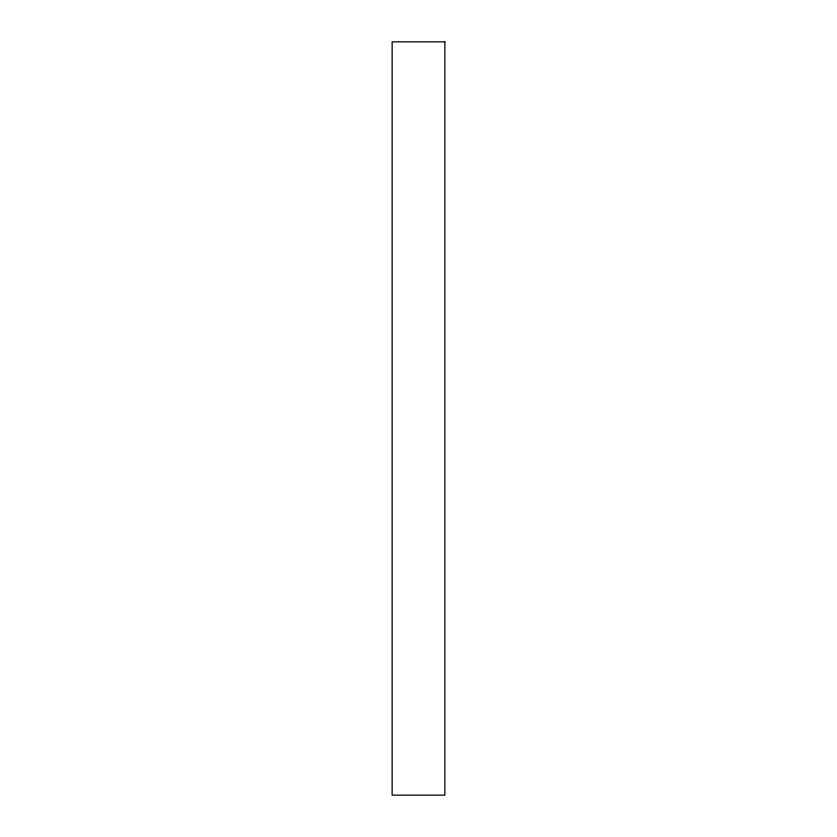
<?xml version="1.0" encoding="UTF-8"?>
<svg xmlns="http://www.w3.org/2000/svg" width="837" height="837" viewBox="0 0 837 837"><rect width="100%" height="100%" fill="white"/><g stroke="black" fill="none" stroke-linecap="round" stroke-linejoin="round"><path stroke-width="1.26" d="M444.865 41.85L392.135 41.85L392.135 795.15L444.865 795.15L444.865 41.85"/></g></svg>
